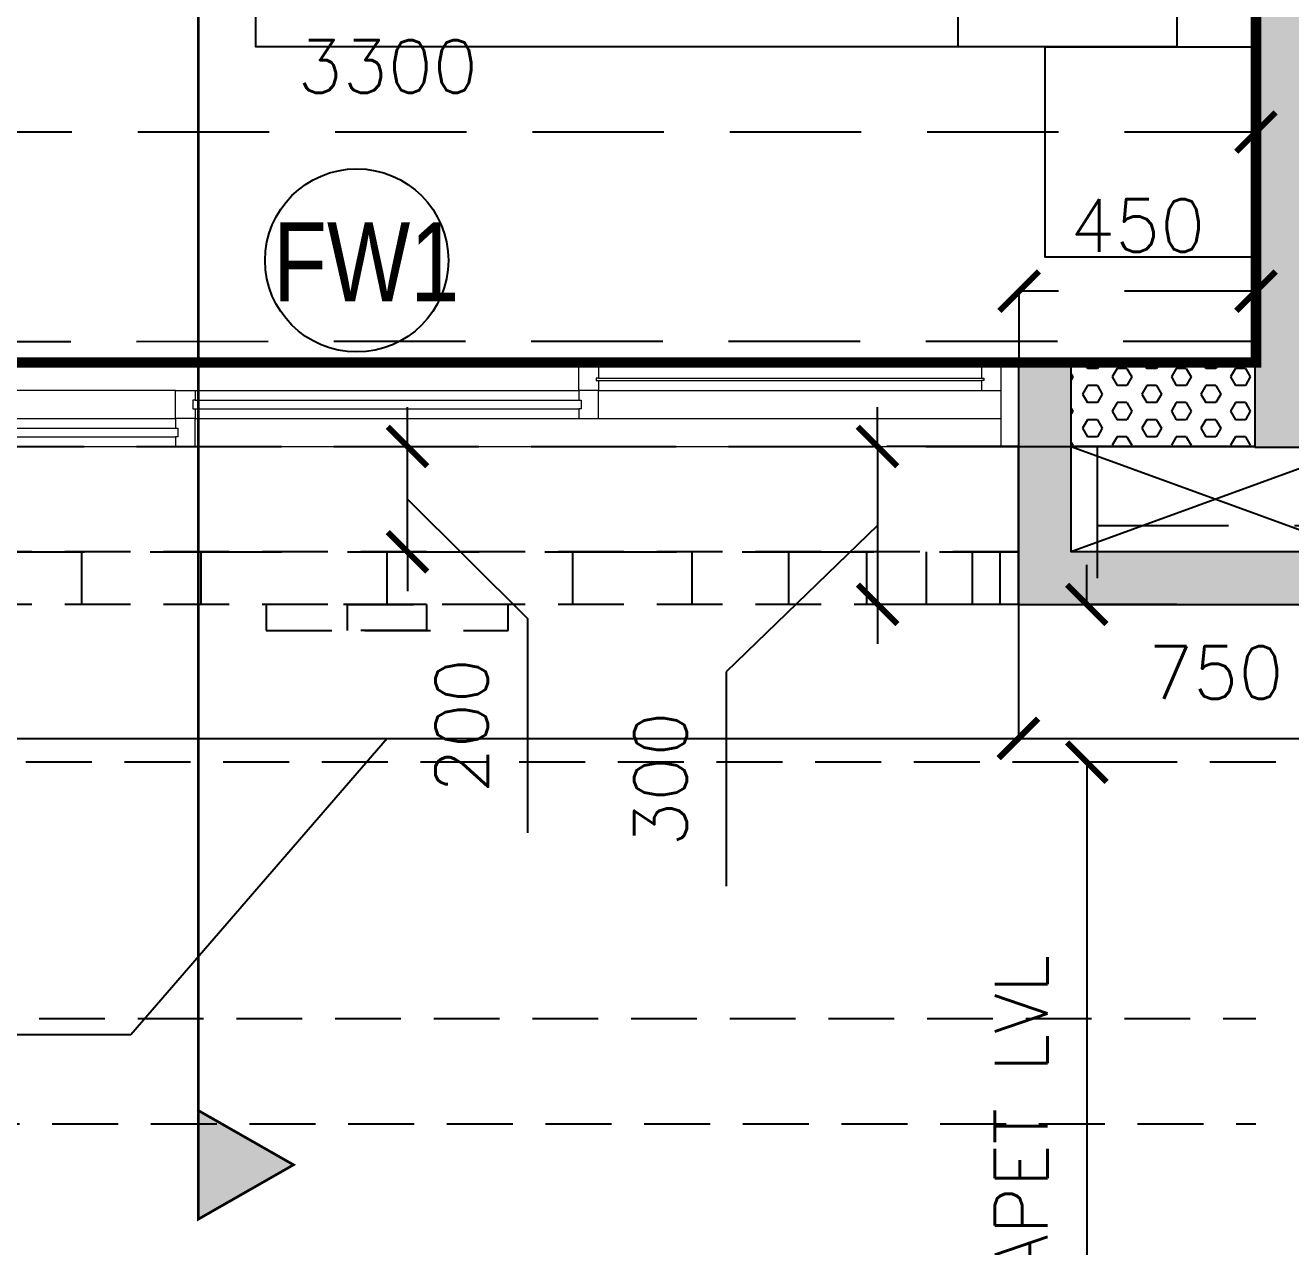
# Model space of a CAD drawing. Header units: millimetres. Extents: x 1135099 to 1230264, y -5736945 to -5695799.
# Drawn here: x 1187594 to 1189999, y -5721204 to -5718883 of the extents above; entities that cross this region are included whole.
import ezdxf
from ezdxf.enums import TextEntityAlignment as Align

# ---------------------------------------------------------------- set-up
doc = ezdxf.new("R2010")
doc.units = ezdxf.units.MM
doc.header["$LTSCALE"] = 1000
doc.header["$MEASUREMENT"] = 0
for name, pattern in [('$0$( Hidden )', [0.375, 0.25, -0.125]), ('$0$AUDIT_D_120904163729-0', [0]), ('$0$HIDDEN', [0.375, 0.25, -0.125]), ('$2$AUDIT_D_120904163729-0', [0]), ('$5$HIDDEN', [0.375, 0.25, -0.125]), ('AUDIT_D_120904163729-0', [0]), ('T8(T9 IS SIMILAR) - 1st FLOOR ELEVATION$0$AUDIT_D_120904163729-0', [0]), ('T8(T9 IS SIMILAR) - 1st FLOOR ELEVATION$0$HIDDEN', [0.375, 0.25, -0.125]), ('T8(T9 IS SIMILAR) - DIMENSION & TEXTING$0$HIDDEN', [0.375, 0.25, -0.125]), ('T8(T9 IS SIMILAR) - TYPICAL FLOOR ELEVATION$1$AUDIT_D_120904163729-0', [0]), ('T8(T9 IS SIMILAR) - TYPICAL FLOOR ELEVATION$1$HIDDEN', [0.375, 0.25, -0.125]), ('T8(T9 IS SIMILAR)$0$$0$HIDDEN', [0.375, 0.25, -0.125]), ('T8_PROFILE SECTIONS$0$HIDDEN', [0.375, 0.25, -0.125]), ('T8_PROFILE SECTIONS$0$PHANTOM2', [1.25, 0.625, -0.125, 0.125, -0.125, 0.125, -0.125])]:
    doc.linetypes.add(name, pattern=pattern)
doc.layers.get('0').update_dxf_attribs({"linetype": 'AUDIT_D_120904163729-0'})
for name, color, linetype in [('$0$a-beam 2', 50, 'Continuous'), ('$0$A-DIM', 1, '$0$AUDIT_D_120904163729-0'), ('$1$A-DIM', 1, '$2$AUDIT_D_120904163729-0'), ('3BHK-A$0$a-furniture', 8, 'Continuous'), ('3BHK-A$0$LEDGE WALL', 5, 'Continuous'), ('T8(T9 IS SIMILAR) - 1st FLOOR ELEVATION$0$A-WALL-FEATURES', 110, 'T8(T9 IS SIMILAR) - 1st FLOOR ELEVATION$0$AUDIT_D_120904163729-0'), ('T8(T9 IS SIMILAR) - DIMENSION & TEXTING$0$A-DIMENSIONS', 2, 'T8(T9 IS SIMILAR) - DIMENSION & TEXTING$0$HIDDEN'), ('T8(T9 IS SIMILAR) - DIMENSION & TEXTING$1$a-window-no', 125, 'Continuous'), ('T8(T9 IS SIMILAR) - TYPICAL FLOOR ELEVATION$1$A-DIM', 1, 'T8(T9 IS SIMILAR) - TYPICAL FLOOR ELEVATION$1$AUDIT_D_120904163729-0'), ('T8(T9 IS SIMILAR) - TYPICAL FLOOR ELEVATION$1$A-WALL HATCH', 252, 'T8(T9 IS SIMILAR) - TYPICAL FLOOR ELEVATION$1$AUDIT_D_120904163729-0'), ('T8(T9 IS SIMILAR) - TYPICAL FLOOR ELEVATION$1$A-WALL-FEATURES', 6, 'T8(T9 IS SIMILAR) - TYPICAL FLOOR ELEVATION$1$AUDIT_D_120904163729-0'), ('T8(T9 IS SIMILAR)$0$S-BEAM', 20, 'T8(T9 IS SIMILAR)$0$$0$HIDDEN'), ('T8_PROFILE SECTIONS$0$A-PROFILE SECTIONS', 81, 'T8_PROFILE SECTIONS$0$PHANTOM2'), ('T8_REFUGE COLUMNS$1$A-RCC COLS', 3, 'Continuous'), ('T8_TYPICAL COLUMNS$0$A-RCC COLS', 3, 'Continuous')]:
    doc.layers.add(name, color=color, linetype=linetype)
for name, color, linetype, lineweight in [('3BHK-A$0$A-WALL- 160', 6, 'Continuous', 30), ('3BHK-A$0$Window', 4, 'Continuous', 20), ('T8(T9 IS SIMILAR)$0$D&W', 8, 'Continuous', 25)]:
    doc.layers.add(name, color=color, linetype=linetype, lineweight=lineweight)
doc.layers.add('A-RERA CARPET AREA', color=30, linetype='Continuous', plot=False)
doc.layers.add('T8_REFUGE COLUMNS$1$COL-HATCH', color=7, linetype='Continuous', lineweight=25, true_color=0xa3a3a3)
doc.styles.add('$4$Romans 1', font='romans.shx', dxfattribs={"height": 100})
doc.styles.add('$6$Romans 1', font='romans.shx', dxfattribs={"height": 100})
doc.styles.add('T8(T9 IS SIMILAR) - DIMENSION & TEXTING$0$Romans 1', font='romans.shx', dxfattribs={"height": 100})
doc.styles.add('T8(T9 IS SIMILAR) - DIMENSION & TEXTING$1$LODHA STANDERD', font='sanss___.ttf')
doc.styles.add('T8(T9 IS SIMILAR) - TYPICAL FLOOR ELEVATION$1$Romans 1', font='romans.shx', dxfattribs={"height": 100})
doc.dimstyles.new('$1$ALPINE S', dxfattribs={"dimscale": 0, "dimtxt": 100, "dimasz": 75, "dimexe": 0, "dimexo": 0, "dimgap": 75, "dimtad": 1, "dimdec": 0, "dimzin": 0, "dimdsep": 46, "dimtxsty": '$4$Romans 1', "dimblk": '$4$_ArchTick', "dimcen": 0.09, "dimclrd": 256, "dimclre": 256, "dimclrt": 7, "dimadec": 0, "dimazin": 0, "dimtfac": 1, "dimtdec": 0, "dimtofl": 0, "dimtmove": 1, "dimatfit": 0, "dimldrblk": '$1$_Open90', "dimfxl": 1, "dimtolj": 1, "dimtzin": 0, "dimarcsym": 0})
doc.dimstyles.new('$2$ALPINE S', dxfattribs={"dimscale": 0, "dimtxt": 100, "dimasz": 75, "dimexe": 0, "dimexo": 0, "dimgap": 75, "dimtad": 1, "dimdec": 0, "dimzin": 0, "dimdsep": 46, "dimtxsty": '$6$Romans 1', "dimblk": '$6$_ArchTick', "dimcen": 0.09, "dimclrd": 256, "dimclre": 256, "dimclrt": 7, "dimadec": 0, "dimazin": 0, "dimtfac": 1, "dimtdec": 0, "dimtofl": 0, "dimtmove": 1, "dimatfit": 0, "dimldrblk": '$2$_Open90', "dimfxl": 1, "dimtolj": 1, "dimtzin": 0, "dimarcsym": 0})
doc.dimstyles.new('T8(T9 IS SIMILAR) - DIMENSION & TEXTING$0$ALPINE S', dxfattribs={"dimscale": 0, "dimtxt": 100, "dimasz": 75, "dimexe": 0, "dimexo": 0, "dimgap": 75, "dimtad": 1, "dimdec": 0, "dimzin": 0, "dimdsep": 46, "dimtxsty": 'T8(T9 IS SIMILAR) - DIMENSION & TEXTING$0$Romans 1', "dimblk": 'T8(T9 IS SIMILAR) - DIMENSION & TEXTING$0$_ArchTick', "dimcen": 0.09, "dimclrd": 256, "dimclre": 256, "dimclrt": 7, "dimadec": 0, "dimazin": 0, "dimtfac": 1, "dimtdec": 0, "dimtofl": 0, "dimtmove": 1, "dimatfit": 0, "dimldrblk": 'T8(T9 IS SIMILAR) - DIMENSION & TEXTING$0$_Open90', "dimfxl": 1, "dimtolj": 1, "dimtzin": 0, "dimarcsym": 0})
doc.dimstyles.new('T8(T9 IS SIMILAR) - TYPICAL FLOOR ELEVATION$1$ALPINE S', dxfattribs={"dimscale": 0, "dimtxt": 100, "dimasz": 75, "dimexe": 0, "dimexo": 0, "dimgap": 75, "dimtad": 1, "dimdec": 0, "dimzin": 0, "dimdsep": 46, "dimtxsty": 'T8(T9 IS SIMILAR) - TYPICAL FLOOR ELEVATION$1$Romans 1', "dimblk": 'T8(T9 IS SIMILAR) - TYPICAL FLOOR ELEVATION$1$_ArchTick', "dimcen": 0.09, "dimclrd": 256, "dimclre": 256, "dimclrt": 7, "dimadec": 0, "dimazin": 0, "dimtfac": 1, "dimtdec": 0, "dimtofl": 0, "dimtmove": 1, "dimatfit": 0, "dimldrblk": 'T8(T9 IS SIMILAR) - TYPICAL FLOOR ELEVATION$1$_Open90', "dimfxl": 1, "dimtolj": 1, "dimtzin": 0, "dimarcsym": 0})

# ---------------------------------------------------------------- blocks, each defined once
blk = doc.blocks.new('$0$A$C76D3746F')
at = {"layer": '$0$a-beam 2', "color": 8, "linetype": '$0$( Hidden )', "ltscale": 0.5}
for p, q in [((-350.1, -10184.9, 0), (-5100, -10184.9)), ((0, -10384.9, 0), (-5100, -10384.9))]:
    blk.add_line(p, q, dxfattribs=at)
blk = doc.blocks.new('T8(T9 IS SIMILAR) - DIMENSION & TEXTING$1$WINDOW TAG')
at = {"layer": 'T8(T9 IS SIMILAR) - DIMENSION & TEXTING$1$a-window-no'}
blk.add_circle((0, 0), 174.1, dxfattribs=at)
at = {"layer": 'T8(T9 IS SIMILAR) - DIMENSION & TEXTING$1$a-window-no', "style": 'T8(T9 IS SIMILAR) - DIMENSION & TEXTING$1$LODHA STANDERD'}
blk.add_attdef('WINDOW', text='', height=150, dxfattribs=at).set_placement((11.3, 2.8), align=Align.MIDDLE_CENTER)
blk = doc.blocks.new('T8(T9 IS SIMILAR) - DIMENSION & TEXTING$0$_ArchTick')
at = {"color": 0, "linetype": 'ByBlock', "const_width": 0.15}
blk.add_lwpolyline([(-0.5, -0.5), (0.5, 0.5)], dxfattribs=at)
blk = doc.blocks.new('*D382')
at = {"layer": 'T8(T9 IS SIMILAR) - DIMENSION & TEXTING$0$A-DIMENSIONS', "linetype": 'T8(T9 IS SIMILAR) - DIMENSION & TEXTING$0$HIDDEN', "lineweight": -2, "transparency": 16777216}
for p, q in [((1186632.7, -5719227.5), (1186632.7, -5719085.7)), ((1189932.7, -5719227.5), (1189932.7, -5719085.7))]:
    blk.add_line(p, q, dxfattribs=at)
at = {"layer": 'T8(T9 IS SIMILAR) - DIMENSION & TEXTING$0$A-DIMENSIONS', "lineweight": -2, "transparency": 16777216}
blk.add_line((1189932.7, -5719085.7), (1186632.7, -5719085.7), dxfattribs=at)
at = {"layer": 'T8(T9 IS SIMILAR) - DIMENSION & TEXTING$0$A-DIMENSIONS', "linetype": 'ByBlock', "lineweight": -2, "transparency": 16777216, "xscale": 75, "yscale": 75, "zscale": 75, "rotation": 180}
blk.add_blockref('T8(T9 IS SIMILAR) - DIMENSION & TEXTING$0$_ArchTick', (1186632.7, -5719085.7), dxfattribs=at)
at = {"layer": 'T8(T9 IS SIMILAR) - DIMENSION & TEXTING$0$A-DIMENSIONS', "linetype": 'ByBlock', "lineweight": -2, "transparency": 16777216, "xscale": 75, "yscale": 75, "zscale": 75}
blk.add_blockref('T8(T9 IS SIMILAR) - DIMENSION & TEXTING$0$_ArchTick', (1189932.7, -5719085.7), dxfattribs=at)
at = {"layer": 'T8(T9 IS SIMILAR) - DIMENSION & TEXTING$0$A-DIMENSIONS', "color": 7, "linetype": 'ByBlock', "transparency": 16777216, "insert": (1188282.7, -5718960.7), "char_height": 100, "attachment_point": 5, "style": 'T8(T9 IS SIMILAR) - DIMENSION & TEXTING$0$Romans 1'}
blk.add_mtext('\\A1;3300', dxfattribs=at)
blk = doc.blocks.new('T8(T9 IS SIMILAR) - DIMENSION & TEXTING$0$_Open90')
at = {"color": 0, "linetype": 'ByBlock', "lineweight": -2}
for p, q in [((-0.5, 0.5), (0, 0)), ((0, 0), (-1, 0)), ((0, 0), (-0.5, -0.5))]:
    blk.add_line(p, q, dxfattribs=at)
blk = doc.blocks.new('*D386')
at = {"layer": 'T8(T9 IS SIMILAR) - DIMENSION & TEXTING$0$A-DIMENSIONS', "linetype": 'T8(T9 IS SIMILAR) - DIMENSION & TEXTING$0$HIDDEN', "lineweight": -2, "transparency": 16777216}
for p, q in [((1189482.7, -5719523.5), (1189482.7, -5719388)), ((1189932.7, -5719523.5), (1189932.7, -5719388))]:
    blk.add_line(p, q, dxfattribs=at)
at = {"layer": 'T8(T9 IS SIMILAR) - DIMENSION & TEXTING$0$A-DIMENSIONS', "lineweight": -2, "transparency": 16777216}
blk.add_line((1189932.7, -5719388), (1189482.7, -5719388), dxfattribs=at)
at = {"layer": 'T8(T9 IS SIMILAR) - DIMENSION & TEXTING$0$A-DIMENSIONS', "linetype": 'ByBlock', "lineweight": -2, "transparency": 16777216, "xscale": 75, "yscale": 75, "zscale": 75, "rotation": 180}
blk.add_blockref('T8(T9 IS SIMILAR) - DIMENSION & TEXTING$0$_ArchTick', (1189482.7, -5719388), dxfattribs=at)
at = {"layer": 'T8(T9 IS SIMILAR) - DIMENSION & TEXTING$0$A-DIMENSIONS', "linetype": 'ByBlock', "lineweight": -2, "transparency": 16777216, "xscale": 75, "yscale": 75, "zscale": 75}
blk.add_blockref('T8(T9 IS SIMILAR) - DIMENSION & TEXTING$0$_ArchTick', (1189932.7, -5719388), dxfattribs=at)
at = {"layer": 'T8(T9 IS SIMILAR) - DIMENSION & TEXTING$0$A-DIMENSIONS', "color": 7, "linetype": 'ByBlock', "transparency": 16777216, "insert": (1189707.7, -5719263), "char_height": 100, "attachment_point": 5, "style": 'T8(T9 IS SIMILAR) - DIMENSION & TEXTING$0$Romans 1'}
blk.add_mtext('\\A1;450', dxfattribs=at)
blk = doc.blocks.new('T8(T9 IS SIMILAR) - 1st FLOOR ELEVATION')
at = {"layer": 'T8(T9 IS SIMILAR) - 1st FLOOR ELEVATION$0$A-WALL-FEATURES', "color": 4, "linetype": 'T8(T9 IS SIMILAR) - 1st FLOOR ELEVATION$0$HIDDEN', "ltscale": 0.5}
for p, q in [((1189481.4, -5719883.3, -0.6), (1187081.4, -5719883.3, -0.6)), ((1187701.3, -5719983.3, -0.6), (1187701.3, -5719883.3, -0.6)), ((1187928.2, -5719983.3, -0.6), (1187928.2, -5719883.3, -0.6)), ((1188281.4, -5719983.3, -0.6), (1188281.4, -5719883.3, -0.6)), ((1188634.5, -5719983.3, -0.6), (1188634.5, -5719883.3, -0.6)), ((1188861.5, -5719983.3, -0.6), (1188861.5, -5719883.3, -0.6)), ((1189044.8, -5719983.3, -0.6), (1189044.8, -5719883.3, -0.6)), ((1189193.2, -5719983.3, -0.6), (1189193.2, -5719883.3, -0.6)), ((1189306.7, -5719983.3, -0.6), (1189306.7, -5719883.3, -0.6)), ((1189394, -5719983.3, -0.6), (1189394, -5719883.3, -0.6)), ((1189446.4, -5719983.3, -0.6), (1189446.4, -5719883.3, -0.6)), ((1189481.4, -5719983.3, -0.6), (1189481.4, -5719883.3, -0.6)), ((1189481.4, -5719983.3, -0.6), (1187081.4, -5719983.3, -0.6))]:
    blk.add_line(p, q, dxfattribs=at)
at = {"layer": 'T8(T9 IS SIMILAR) - 1st FLOOR ELEVATION$0$A-WALL-FEATURES', "color": 4, "linetype": 'T8(T9 IS SIMILAR) - 1st FLOOR ELEVATION$0$HIDDEN', "ltscale": 0.5, "elevation": 0}
blk.add_lwpolyline([(1190532.7, -5717733.5), (1190532.7, -5720283.5), (1186032.7, -5720283.5), (1186032.7, -5719683.5)], dxfattribs=at)
at = {"layer": 'T8(T9 IS SIMILAR) - 1st FLOOR ELEVATION$0$A-WALL-FEATURES', "color": 4, "linetype": 'T8(T9 IS SIMILAR) - 1st FLOOR ELEVATION$0$HIDDEN', "ltscale": 0.5, "elevation": -0.6}
for points in [[(1188511.4, -5719983.3), (1188051.4, -5719983.3), (1188051.4, -5720033.3), (1188511.4, -5720033.3)], [(1188356.4, -5720033.3), (1188206.4, -5720033.3), (1188206.4, -5719983.3), (1188356.4, -5719983.3)]]:
    blk.add_lwpolyline(points, close=True, dxfattribs=at)
blk = doc.blocks.new('T8_REFUGE COLUMNS')
at = {"layer": 'T8_REFUGE COLUMNS$1$COL-HATCH', "linetype": 'ByBlock'}
h = blk.add_hatch(color=256, dxfattribs=at)
h.dxf.hatch_style = 1
h.paths.add_polyline_path([(1189932.1, -5719684.9), (1190232.1, -5719684.9), (1190232.1, -5715449.9), (1189932.1, -5715449.9)])
at = {"layer": 'T8_REFUGE COLUMNS$1$A-RCC COLS', "linetype": 'ByBlock'}
blk.add_lwpolyline([(1189932.1, -5719684.9), (1190232.1, -5719684.9), (1190232.1, -5715449.9), (1189932.1, -5715449.9)], close=True, dxfattribs=at)
blk = doc.blocks.new('T8_TYPICAL COLUMNS')
at = {"layer": 'T8_TYPICAL COLUMNS$0$A-RCC COLS', "linetype": 'ByBlock'}
blk.add_blockref('T8_REFUGE COLUMNS', (0, 0), dxfattribs=at)
blk = doc.blocks.new('3BHK-A$0$2400')
at = {"layer": '3BHK-A$0$Window', "color": 1, "lineweight": 13}
for p, q in [((1151176.5, -5692111.9), (1148842.5, -5692111.9)), ((1149607.5, -5692111.9), (1148880, -5692111.9)), ((1149607.5, -5692165.3), (1148880, -5692165.3)), ((1150373.7, -5692165.3), (1149645, -5692165.3)), ((1150411.2, -5692165.3), (1151176.5, -5692165.3)), ((1149607.5, -5692218.6), (1148842.5, -5692218.6)), ((1150373.7, -5692218.6), (1149645, -5692218.6)), ((1151139, -5692218.6), (1150411.2, -5692218.6)), ((1150373.7, -5692271.9), (1148842.5, -5692271.9)), ((1151139, -5692271.9), (1150411.2, -5692271.9))]:
    blk.add_line(p, q, dxfattribs=at)
at = {"layer": '3BHK-A$0$Window', "color": 5, "lineweight": 13}
for p, q in [((1149607.5, -5692142.2), (1148880, -5692142.2)), ((1149607.5, -5692146.7), (1148880, -5692146.7)), ((1150373.7, -5692183.8), (1149645, -5692183.8)), ((1150373.7, -5692200), (1149645, -5692200)), ((1151139, -5692237.2), (1150411.2, -5692237.2)), ((1151139, -5692253.3), (1150411.2, -5692253.3))]:
    blk.add_line(p, q, dxfattribs=at)
at = {"layer": '3BHK-A$0$Window', "color": 4, "lineweight": 13}
for points in [[(1148842.5, -5692111.9), (1148809.5, -5692111.9), (1148809.5, -5692271.9), (1148842.5, -5692271.9)], [(1148880, -5692146.7), (1148880, -5692165.3), (1148842.5, -5692165.3), (1148842.5, -5692111.9), (1148880, -5692111.9), (1148880, -5692142.2), (1148875.5, -5692142.2), (1148875.5, -5692146.7)], [(1149607.5, -5692146.7), (1149607.5, -5692165.3), (1149645, -5692165.3), (1149645, -5692111.9), (1149607.5, -5692111.9), (1149607.5, -5692142.2), (1149612, -5692142.2), (1149612, -5692146.7)], [(1151209.5, -5692111.9), (1151176.5, -5692111.9), (1151176.5, -5692271.9), (1151209.5, -5692271.9)], [(1149645, -5692200), (1149645, -5692218.6), (1149607.5, -5692218.6), (1149607.5, -5692165.3), (1149645, -5692165.3), (1149645, -5692183.8), (1149640.5, -5692183.8), (1149640.5, -5692200)], [(1150373.7, -5692200), (1150373.7, -5692218.6), (1150411.2, -5692218.6), (1150411.2, -5692165.3), (1150373.7, -5692165.3), (1150373.7, -5692183.8), (1150378.2, -5692183.8), (1150378.2, -5692200)], [(1150411.2, -5692253.3), (1150411.2, -5692271.9), (1150373.7, -5692271.9), (1150373.7, -5692218.6), (1150411.2, -5692218.6), (1150411.2, -5692237.2), (1150406.7, -5692237.2), (1150406.7, -5692253.3)], [(1151139, -5692253.3), (1151139, -5692271.9), (1151176.5, -5692271.9), (1151176.5, -5692218.6), (1151139, -5692218.6), (1151139, -5692237.2), (1151143.5, -5692237.2), (1151143.5, -5692253.3)]]:
    blk.add_lwpolyline(points, close=True, dxfattribs=at)
blk = doc.blocks.new('3BHK-A$0$A$C14560F67')
at = {"layer": '3BHK-A$0$a-furniture'}
blk.add_line((0.5652, -0.3989, 0), (0.5652, -1.831, 0), dxfattribs=at)
blk.add_line((0.5652, -0.3989, 0), (0.5652, -1.831, 0), dxfattribs=at)
at = {"layer": '3BHK-A$0$a-furniture', "extrusion": (-5.35108e-08, -9.26804e-08, 1)}
for points in [[(0.4, -0.3989), (0, -0.3989), (0, 0.0011), (0.4, 0.0011)], [(0.4, -0.3989), (0, -0.3989), (0, 0.0011), (0.4, 0.0011)], [(0.15, -0.3989), (0, -0.3989), (0, -2.1989), (0.15, -2.1989)], [(1.9, -2.1989), (0.15, -2.1989), (0.15, -0.3989), (1.9, -0.3989)], [(1.9, -2.1989), (0.15, -2.1989), (0.15, -0.3989), (1.9, -0.3989)]]:
    blk.add_lwpolyline(points, close=True, dxfattribs=at)
blk = doc.blocks.new('3BHK-A')
at = {"layer": '3BHK-A$0$LEDGE WALL'}
h = blk.add_hatch(dxfattribs=at)
h.set_pattern_fill('HEX', color=8, scale=150, angle=180)
h.paths.add_polyline_path([(1189582.8, -5719684.7), (1189932.7, -5719684.7), (1189932.7, -5719524.7), (1189582.8, -5719524.7)])
at = {"layer": '3BHK-A$0$A-WALL- 160', "linetype": 'ByBlock'}
for p, q in [((1189582.8, -5719523.5, -0.5), (1189932.7, -5719523.5, 0)), ((1189582.8, -5719683.5, -0.5), (1189932.7, -5719683.5, 0))]:
    blk.add_line(p, q, dxfattribs=at)
at = {"layer": '3BHK-A$0$a-furniture', "color": 1, "linetype": 'Continuous', "extrusion": (0, 0, -1), "xscale": -1000, "yscale": 1000, "zscale": -1000, "rotation": 180.0014935398141}
blk.add_blockref('3BHK-A$0$A$C14560F67', (-1189933.6, -5719322.5, -0.7), dxfattribs=at)
at = {"layer": '3BHK-A$0$A-WALL- 160', "linetype": 'ByBlock', "xscale": -1}
blk.add_blockref('3BHK-A$0$2400', (2338292.2, -27411.6, 0), dxfattribs=at)
blk = doc.blocks.new('T8(T9 IS SIMILAR) - TYPICAL FLOOR ELEVATION$1$_ArchTick')
at = {"color": 0, "linetype": 'ByBlock', "const_width": 0.15}
blk.add_lwpolyline([(-0.5, -0.5), (0.5, 0.5)], dxfattribs=at)
blk = doc.blocks.new('*D758')
at = {"layer": 'T8(T9 IS SIMILAR) - TYPICAL FLOOR ELEVATION$1$A-DIM', "lineweight": -2, "transparency": 16777216}
for p, q in [((1188321.7, -5719683.5), (1188321.7, -5719608.5)), ((1188321.7, -5719883.5), (1188321.7, -5719683.5)), ((1188321.7, -5719783.5), (1188549.6, -5720010.5)), ((1188321.7, -5719883.5), (1188321.7, -5719958.5)), ((1188549.6, -5720010.5), (1188549.6, -5720417.6))]:
    blk.add_line(p, q, dxfattribs=at)
at = {"layer": 'T8(T9 IS SIMILAR) - TYPICAL FLOOR ELEVATION$1$A-DIM', "linetype": 'T8(T9 IS SIMILAR) - TYPICAL FLOOR ELEVATION$1$HIDDEN', "lineweight": -2, "transparency": 16777216}
for p, q in [((1188282.7, -5719683.5), (1188321.7, -5719683.5)), ((1188282.7, -5719883.5), (1188321.7, -5719883.5))]:
    blk.add_line(p, q, dxfattribs=at)
at = {"layer": 'T8(T9 IS SIMILAR) - TYPICAL FLOOR ELEVATION$1$A-DIM', "linetype": 'ByBlock', "lineweight": -2, "transparency": 16777216, "xscale": 75, "yscale": 75, "zscale": 75}
for p, rotation in [((1188321.7, -5719683.5), 270), ((1188321.7, -5719883.5), 90)]:
    blk.add_blockref('T8(T9 IS SIMILAR) - TYPICAL FLOOR ELEVATION$1$_ArchTick', p, dxfattribs=dict(at, rotation=rotation))
at = {"layer": 'T8(T9 IS SIMILAR) - TYPICAL FLOOR ELEVATION$1$A-DIM', "color": 7, "linetype": 'ByBlock', "transparency": 16777216, "insert": (1188424.6, -5720214.1), "char_height": 100, "attachment_point": 5, "rotation": 90, "style": 'T8(T9 IS SIMILAR) - TYPICAL FLOOR ELEVATION$1$Romans 1'}
blk.add_mtext('\\A1;200', dxfattribs=at)
blk = doc.blocks.new('T8(T9 IS SIMILAR) - TYPICAL FLOOR ELEVATION$1$_Open90')
at = {"color": 0, "linetype": 'ByBlock', "lineweight": -2}
for p, q in [((-0.5, 0.5), (0, 0)), ((0, 0), (-1, 0)), ((0, 0), (-0.5, -0.5))]:
    blk.add_line(p, q, dxfattribs=at)
blk = doc.blocks.new('*D759')
at = {"layer": 'T8(T9 IS SIMILAR) - TYPICAL FLOOR ELEVATION$1$A-DIM', "linetype": 'T8(T9 IS SIMILAR) - TYPICAL FLOOR ELEVATION$1$HIDDEN', "lineweight": -2, "transparency": 16777216}
for p, q in [((1189482.7, -5719983.5), (1189482.7, -5720238.2)), ((1190232.7, -5719983.5), (1190232.7, -5720238.2))]:
    blk.add_line(p, q, dxfattribs=at)
at = {"layer": 'T8(T9 IS SIMILAR) - TYPICAL FLOOR ELEVATION$1$A-DIM', "lineweight": -2, "transparency": 16777216}
blk.add_line((1189482.7, -5720238.2), (1190232.7, -5720238.2), dxfattribs=at)
at = {"layer": 'T8(T9 IS SIMILAR) - TYPICAL FLOOR ELEVATION$1$A-DIM', "linetype": 'ByBlock', "lineweight": -2, "transparency": 16777216, "xscale": 75, "yscale": 75, "zscale": 75, "rotation": 180}
blk.add_blockref('T8(T9 IS SIMILAR) - TYPICAL FLOOR ELEVATION$1$_ArchTick', (1189482.7, -5720238.2), dxfattribs=at)
at = {"layer": 'T8(T9 IS SIMILAR) - TYPICAL FLOOR ELEVATION$1$A-DIM', "linetype": 'ByBlock', "lineweight": -2, "transparency": 16777216, "xscale": 75, "yscale": 75, "zscale": 75}
blk.add_blockref('T8(T9 IS SIMILAR) - TYPICAL FLOOR ELEVATION$1$_ArchTick', (1190232.7, -5720238.2), dxfattribs=at)
at = {"layer": 'T8(T9 IS SIMILAR) - TYPICAL FLOOR ELEVATION$1$A-DIM', "color": 7, "linetype": 'ByBlock', "transparency": 16777216, "insert": (1189857.7, -5720113.2), "char_height": 100, "attachment_point": 5, "style": 'T8(T9 IS SIMILAR) - TYPICAL FLOOR ELEVATION$1$Romans 1'}
blk.add_mtext('\\A1;750', dxfattribs=at)
blk = doc.blocks.new('*D760')
at = {"layer": 'T8(T9 IS SIMILAR) - TYPICAL FLOOR ELEVATION$1$A-DIM', "lineweight": -2, "transparency": 16777216}
for p, q in [((1189215, -5719683.5), (1189215, -5719608.5)), ((1189215, -5719683.5), (1189215, -5719983.5)), ((1189215, -5719833.5), (1188927.5, -5720112.1)), ((1189215, -5719983.5), (1189215, -5720058.5)), ((1188927.5, -5720112.1), (1188927.5, -5720519.3))]:
    blk.add_line(p, q, dxfattribs=at)
at = {"layer": 'T8(T9 IS SIMILAR) - TYPICAL FLOOR ELEVATION$1$A-DIM', "linetype": 'T8(T9 IS SIMILAR) - TYPICAL FLOOR ELEVATION$1$HIDDEN', "lineweight": -2, "transparency": 16777216}
for p, q in [((1189482.7, -5719683.5), (1189215, -5719683.5)), ((1189482.7, -5719983.5), (1189215, -5719983.5))]:
    blk.add_line(p, q, dxfattribs=at)
at = {"layer": 'T8(T9 IS SIMILAR) - TYPICAL FLOOR ELEVATION$1$A-DIM', "linetype": 'ByBlock', "lineweight": -2, "transparency": 16777216, "xscale": 75, "yscale": 75, "zscale": 75}
for p, rotation in [((1189215, -5719683.5), 270), ((1189215, -5719983.5), 90)]:
    blk.add_blockref('T8(T9 IS SIMILAR) - TYPICAL FLOOR ELEVATION$1$_ArchTick', p, dxfattribs=dict(at, rotation=rotation))
at = {"layer": 'T8(T9 IS SIMILAR) - TYPICAL FLOOR ELEVATION$1$A-DIM', "color": 7, "linetype": 'ByBlock', "transparency": 16777216, "insert": (1188802.5, -5720315.7), "char_height": 100, "attachment_point": 5, "rotation": 90, "style": 'T8(T9 IS SIMILAR) - TYPICAL FLOOR ELEVATION$1$Romans 1'}
blk.add_mtext('\\A1;300', dxfattribs=at)
blk = doc.blocks.new('T8_PROFILE SECTIONS$0$MH')
at = {"layer": 'T8_PROFILE SECTIONS$0$A-PROFILE SECTIONS', "linetype": 'T8_PROFILE SECTIONS$0$HIDDEN', "ltscale": 2}
h = blk.add_hatch(color=256, dxfattribs=at)
h.dxf.hatch_style = 1
h.paths.add_polyline_path([(1140339.1, -5697424.8), (1140519.9, -5697528.1), (1140339.1, -5697631.3)])
at = {"layer": 'T8_PROFILE SECTIONS$0$A-PROFILE SECTIONS', "linetype": 'T8_PROFILE SECTIONS$0$HIDDEN', "ltscale": 2, "const_width": 5}
blk.add_lwpolyline([(1140339.1, -5697424.8), (1140339.1, -5697424.8), (1140519.9, -5697528.1), (1140339.1, -5697631.3)], close=True, dxfattribs=at)
blk.add_lwpolyline([(1140339.1, -5697424.8), (1140339.1, -5700565.7)], dxfattribs=at)
blk = doc.blocks.new('PROFILE SECTION LINE T9')
at = {"layer": 'T8_PROFILE SECTIONS$0$A-PROFILE SECTIONS', "linetype": 'ByBlock', "xscale": -1, "rotation": 180}
blk.add_blockref('T8_PROFILE SECTIONS$0$MH', (-1138133, -5706961.2, 0), dxfattribs=at)
blk = doc.blocks.new('$6$_ArchTick')
at = {"color": 0, "linetype": 'ByBlock', "const_width": 0.15}
blk.add_lwpolyline([(-0.5, -0.5), (0.5, 0.5)], dxfattribs=at)
blk = doc.blocks.new('*D119')
at = {"layer": '$1$A-DIM', "lineweight": -2, "transparency": 16777216}
for p, q in [((4780.5, -1183.7), (4780.5, -1108.7)), ((4780.5, -1483.7), (4780.5, -3926.5))]:
    blk.add_line(p, q, dxfattribs=at)
at = {"layer": '$1$A-DIM', "linetype": '$5$HIDDEN', "lineweight": -2, "transparency": 16777216}
for p, q in [((4951.8, -1183.7), (4780.5, -1183.7)), ((4951.8, -1483.7), (4780.5, -1483.7))]:
    blk.add_line(p, q, dxfattribs=at)
at = {"layer": '$1$A-DIM', "linetype": 'ByBlock', "lineweight": -2, "transparency": 16777216, "xscale": 75, "yscale": 75, "zscale": 75}
for p, rotation in [((4780.5, -1183.7), 270), ((4780.5, -1483.7), 90)]:
    blk.add_blockref('$6$_ArchTick', p, dxfattribs=dict(at, rotation=rotation))
at = {"layer": '$1$A-DIM', "color": 7, "linetype": 'ByBlock', "transparency": 16777216, "insert": (4655.5, -2780.1), "char_height": 100, "attachment_point": 5, "rotation": 90, "style": '$6$Romans 1'}
blk.add_mtext('\\A1;300 PROJ. AT PARAPET LVL', dxfattribs=at)
blk = doc.blocks.new('$2$_Open90')
at = {"color": 0, "linetype": 'ByBlock', "lineweight": -2}
for p, q in [((-0.5, 0.5), (0, 0)), ((0, 0), (-1, 0)), ((0, 0), (-0.5, -0.5))]:
    blk.add_line(p, q, dxfattribs=at)
blk = doc.blocks.new('$4$_ArchTick')
at = {"color": 0, "linetype": 'ByBlock', "const_width": 0.15}
blk.add_lwpolyline([(-0.5, -0.5), (0.5, 0.5)], dxfattribs=at)
blk = doc.blocks.new('*D128')
at = {"layer": '$0$A-DIM', "linetype": '$0$HIDDEN', "lineweight": -2, "transparency": 16777216}
for p, q in [((2250.7, -1183.7), (2250.7, -1438.3)), ((4650.7, -1183.7), (4650.7, -1438.3))]:
    blk.add_line(p, q, dxfattribs=at)
at = {"layer": '$0$A-DIM', "lineweight": -2, "transparency": 16777216}
for p, q in [((2250.7, -1438.3), (4650.7, -1438.3)), ((3450.7, -1438.3), (2963.8, -2001.7)), ((2963.8, -2001.7), (418.5, -2001.7))]:
    blk.add_line(p, q, dxfattribs=at)
at = {"layer": '$0$A-DIM', "linetype": 'ByBlock', "lineweight": -2, "transparency": 16777216, "xscale": 75, "yscale": 75, "zscale": 75, "rotation": 180}
blk.add_blockref('$4$_ArchTick', (2250.7, -1438.3), dxfattribs=at)
at = {"layer": '$0$A-DIM', "linetype": 'ByBlock', "lineweight": -2, "transparency": 16777216, "xscale": 75, "yscale": 75, "zscale": 75}
blk.add_blockref('$4$_ArchTick', (4650.7, -1438.3), dxfattribs=at)
at = {"layer": '$0$A-DIM', "color": 7, "linetype": 'ByBlock', "transparency": 16777216, "insert": (1691.1, -1876.7), "char_height": 100, "attachment_point": 5, "style": '$4$Romans 1'}
blk.add_mtext('\\A1;2400 ARCH PROFILE A1 ABOVE', dxfattribs=at)
blk = doc.blocks.new('$1$_Open90')
at = {"color": 0, "linetype": 'ByBlock', "lineweight": -2}
for p, q in [((-0.5, 0.5), (0, 0)), ((0, 0), (-1, 0)), ((0, 0), (-0.5, -0.5))]:
    blk.add_line(p, q, dxfattribs=at)
blk = doc.blocks.new('T8(T9 IS SIMILAR) - DIMENSION & TEXTING')
at = {"layer": 'T8(T9 IS SIMILAR) - DIMENSION & TEXTING$1$a-window-no'}
ref = blk.add_blockref('T8(T9 IS SIMILAR) - DIMENSION & TEXTING$1$WINDOW TAG', (1188223.8, -5719329.5, 0.5), dxfattribs=dict(at, rotation=180))
ref.add_attrib('WINDOW', 'FW1', dxfattribs={"height": 150, "style": 'T8(T9 IS SIMILAR) - DIMENSION & TEXTING$1$LODHA STANDERD', "width": 0.8}).set_placement((1188241.8, -5719332.3, 0.5), align=Align.MIDDLE_CENTER)
at = {"layer": 'T8(T9 IS SIMILAR) - DIMENSION & TEXTING$0$A-DIMENSIONS', "linetype": 'ByBlock'}
for base, p1, p2, picture, middle in [((1186632.7, -5719085.7, 0.5), (1189932.7, -5719227.5, 0.6), (1186632.7, -5719227.5, 0.5), '*D382', (1188282.7, -5718960.7, 0.5)), ((1189482.7, -5719388, 0.5), (1189932.7, -5719523.5, 0.6), (1189482.7, -5719523.5, 0.5), '*D386', (1189707.7, -5719263, 0.5))]:
    dim = blk.add_linear_dim(base=base, p1=p1, p2=p2, angle=180, dimstyle='T8(T9 IS SIMILAR) - DIMENSION & TEXTING$0$ALPINE S', override={"dimscale": 1, "dimfxl": 5, "dimarcsym": 1}, dxfattribs=at)
    dim.commit()
    dim.dimension.update_dxf_attribs({"geometry": picture, "text_midpoint": middle})
blk = doc.blocks.new('T8(T9 IS SIMILAR) - TYPICAL FLOOR ELEVATION')
at = {"layer": 'T8(T9 IS SIMILAR) - TYPICAL FLOOR ELEVATION$1$A-WALL HATCH', "linetype": 'ByBlock'}
h = blk.add_hatch(dxfattribs=at)
h.set_pattern_fill('ZIGZAG', color=256, scale=250)
h.set_pattern_definition([(0, (0, 0), (31.25, 31.25), [31.25, -31.25]), (90, (31.25, 0), (-31.25, 31.25), [31.25, -31.25])])
h.paths.add_polyline_path([(1186332.7, -5719983.5), (1186332.7, -5719683.5), (1186432.7, -5719683.5), (1186432.7, -5719883.5), (1186982.7, -5719883.5), (1186982.7, -5719523.5), (1187082.7, -5719523.5), (1187082.7, -5719983.5)])
h.paths.add_polyline_path([(1190232.7, -5719983.5), (1190232.7, -5719683.5), (1190132.7, -5719683.5), (1190132.7, -5719883.5), (1189582.7, -5719883.5), (1189582.7, -5719523.5), (1189482.7, -5719523.5), (1189482.7, -5719983.5)])
h.paths.add_polyline_path([(1190857.7, -5717933.5), (1190857.7, -5717733.5), (1190757.7, -5717733.5), (1190757.7, -5717933.5)])
h.paths.add_polyline_path([(1193357.7, -5717733.5), (1193357.7, -5717933.5), (1193257.7, -5717933.5), (1193257.7, -5717733.5)])
h.paths.add_polyline_path([(1196632.8, -5709938.8), (1196632.8, -5709738.8), (1196532.8, -5709738.8), (1196532.8, -5709938.8)])
h.paths.add_polyline_path([(1194132, -5709738.8), (1194132, -5709938.8), (1194032, -5709938.8), (1194032, -5709738.8)])
h.paths.add_polyline_path([(1195742.7, -5701889.7), (1196212.8, -5701889.7), (1196212.8, -5702349.7), (1196112.8, -5702349.7), (1196112.8, -5701989.7), (1195742.7, -5701989.7)])
h.paths.add_polyline_path([(1198312.8, -5702349.7), (1198312.8, -5701889.7), (1199132.6, -5701889.7), (1199132.6, -5701989.7), (1198412.8, -5701989.7), (1198412.8, -5702349.7)])
h.paths.add_polyline_path([(1199662.5, -5701090.3), (1199662.5, -5700890.3), (1199762.5, -5700890.3), (1199762.5, -5701090.3)])
h.paths.add_polyline_path([(1201862.6, -5700890.3), (1201862.6, -5701090.3), (1201962.6, -5701090.3), (1201962.6, -5700890.3)])
h.paths.add_polyline_path([(1210681.9, -5700890.3), (1210681.9, -5701090.3), (1210581.9, -5701090.3), (1210581.9, -5700890.3)])
h.paths.add_polyline_path([(1212882, -5701090.3), (1212882, -5700890.3), (1212782, -5700890.3), (1212782, -5701090.3)])
h.paths.add_polyline_path([(1214231.8, -5702349.7), (1214231.8, -5701889.7), (1213412.3, -5701889.7), (1213412.3, -5701989.7), (1214131.8, -5701989.7), (1214131.8, -5702349.7)])
h.paths.add_polyline_path([(1216801.9, -5701889.7), (1216331.8, -5701889.7), (1216331.8, -5702349.7), (1216431.8, -5702349.7), (1216431.8, -5701989.7), (1216801.9, -5701989.7)])
h.paths.add_polyline_path([(1215911.7, -5709938.8), (1215911.7, -5709738.8), (1216011.7, -5709738.8), (1216011.7, -5709938.8)])
h.paths.add_polyline_path([(1218412.5, -5709738.8), (1218412.5, -5709938.8), (1218512.5, -5709938.8), (1218512.5, -5709738.8)])
h.paths.add_polyline_path([(1221686.9, -5717933.5), (1221686.9, -5717733.5), (1221786.9, -5717733.5), (1221786.9, -5717933.5)])
h.paths.add_polyline_path([(1219186.9, -5717733.5), (1219186.9, -5717933.5), (1219286.9, -5717933.5), (1219286.9, -5717733.5)])
h.paths.add_polyline_path([(1222311.8, -5719983.5), (1222311.8, -5719683.5), (1222411.8, -5719683.5), (1222411.8, -5719883.5), (1222961.8, -5719883.5), (1222961.8, -5719523.5), (1223061.8, -5719523.5), (1223061.8, -5719983.5)])
h.paths.add_polyline_path([(1226211.8, -5719983.5), (1226211.8, -5719683.5), (1226111.8, -5719683.5), (1226111.8, -5719883.5), (1225561.8, -5719883.5), (1225561.8, -5719523.5), (1225461.8, -5719523.5), (1225461.8, -5719983.5)])
h.paths.add_polyline_path([(1217001.9, -5727584.6), (1216901.9, -5727584.6), (1216901.9, -5727784.6), (1216356.8, -5727784.6), (1216356.8, -5727424.6), (1216256.8, -5727424.6), (1216256.8, -5727884.6), (1217001.9, -5727884.6)])
h.paths.add_polyline_path([(1214156.8, -5727424.6), (1214056.8, -5727424.6), (1214056.8, -5727784.6), (1213412.3, -5727784.6), (1213412.3, -5727884.6), (1214156.8, -5727884.6)])
h.paths.add_polyline_path([(1210681.9, -5728884), (1210681.9, -5728684), (1210581.9, -5728684), (1210581.9, -5728884)])
h.paths.add_polyline_path([(1212882, -5728684), (1212882, -5728884), (1212782, -5728884), (1212782, -5728684)])
h.paths.add_polyline_path([(1201862.6, -5728884), (1201862.6, -5728684), (1201962.6, -5728684), (1201962.6, -5728884)])
h.paths.add_polyline_path([(1199662.5, -5728684), (1199662.5, -5728884), (1199762.5, -5728884), (1199762.5, -5728684)])
h.paths.add_polyline_path([(1198387.7, -5727424.6), (1198487.7, -5727424.6), (1198487.7, -5727784.6), (1199132.3, -5727784.6), (1199132.3, -5727884.6), (1198387.7, -5727884.6)])
h.paths.add_polyline_path([(1195542.6, -5727584.6), (1195642.6, -5727584.6), (1195642.6, -5727784.6), (1196187.7, -5727784.6), (1196187.7, -5727424.6), (1196287.7, -5727424.6), (1196287.7, -5727884.6), (1195542.6, -5727884.6)])
at = {"layer": 'T8(T9 IS SIMILAR) - TYPICAL FLOOR ELEVATION$1$A-WALL-FEATURES', "color": 8, "linetype": 'ByBlock'}
for p, q in [((1189582.7, -5719683.5, 0), (1190132.7, -5719883.5, 0)), ((1190132.7, -5719683.5, 0), (1189582.7, -5719883.5, 0))]:
    blk.add_line(p, q, dxfattribs=at)
at = {"layer": 'T8(T9 IS SIMILAR) - TYPICAL FLOOR ELEVATION$1$A-WALL-FEATURES', "color": 8, "linetype": 'T8(T9 IS SIMILAR) - TYPICAL FLOOR ELEVATION$1$HIDDEN'}
blk.add_line((1187082.7, -5719883.5, 0), (1189482.7, -5719883.5, 0), dxfattribs=at)
at = {"layer": 'T8(T9 IS SIMILAR) - TYPICAL FLOOR ELEVATION$1$A-WALL-FEATURES', "linetype": 'ByBlock', "elevation": 0}
blk.add_lwpolyline([(1190232.7, -5719983.5), (1190232.7, -5719683.5), (1190132.7, -5719683.5), (1190132.7, -5719883.5), (1189582.7, -5719883.5), (1189582.7, -5719523.5), (1189482.7, -5719523.5), (1189482.7, -5719983.5)], close=True, dxfattribs=at)
at = {"layer": 'T8(T9 IS SIMILAR) - TYPICAL FLOOR ELEVATION$1$A-DIM', "linetype": 'ByBlock'}
for base, p1, p2, picture, middle in [((1188321.7, -5719683.5), (1188282.7, -5719883.5, 0), (1188282.7, -5719683.5, 0), '*D758', (1188549.6, -5720085.5)), ((1189215, -5719983.5), (1189482.7, -5719683.5, 0), (1189482.7, -5719983.5), '*D760', (1188927.5, -5720187.1))]:
    dim = blk.add_linear_dim(base=base, p1=p1, p2=p2, angle=90, dimstyle='T8(T9 IS SIMILAR) - TYPICAL FLOOR ELEVATION$1$ALPINE S', override={"dimscale": 1, "dimfxl": 5, "dimarcsym": 1}, dxfattribs=at)
    dim.commit()
    dim.dimension.update_dxf_attribs({"geometry": picture, "text_midpoint": middle, "dimtype": 128})
dim = blk.add_linear_dim(base=(1190232.7, -5720238.2), p1=(1189482.7, -5719983.5, 0), p2=(1190232.7, -5719983.5, 0), dimstyle='T8(T9 IS SIMILAR) - TYPICAL FLOOR ELEVATION$1$ALPINE S', override={"dimscale": 1, "dimfxl": 5, "dimarcsym": 1}, dxfattribs=at)
dim.commit()
dim.dimension.update_dxf_attribs({"geometry": '*D759', "text_midpoint": (1189857.7, -5720113.2)})
blk = doc.blocks.new('T8(T9 IS SIMILAR)')
at = {"layer": 'T8(T9 IS SIMILAR)$0$D&W', "linetype": 'ByBlock'}
blk.add_blockref('3BHK-A', (0, 0), dxfattribs=at)
blk.add_blockref('T8(T9 IS SIMILAR) - TYPICAL FLOOR ELEVATION', (0, 0), dxfattribs=at)
at = {"layer": 'T8(T9 IS SIMILAR)$0$S-BEAM'}
for p, q in [((1185182, -5719483.6, -0.2), (1189932, -5719483.5, -0.2)), ((1184832, -5719683.5, -0.2), (1189932.4, -5719683.4, -0.5)), ((1185182, -5719683.6, -0.2), (1189932, -5719683.5, -0.2)), ((1189482.1, -5719683.6), (1189482.1, -5719983.7)), ((1189632.1, -5719683.6), (1189632.1, -5719983.7)), ((1189632.1, -5719833.7), (1190082, -5719833.7, -0.3)), ((1189482.1, -5719983.7), (1190232, -5719983.7, -0.3))]:
    blk.add_line(p, q, dxfattribs=at)
at = {"layer": 'T8(T9 IS SIMILAR)$0$D&W', "linetype": 'ByBlock'}
blk.add_blockref('T8_TYPICAL COLUMNS', (0, 0), dxfattribs=at)
blk = doc.blocks.new('2ndflproj')
at = {"layer": '$0$A-DIM', "linetype": 'ByBlock'}
dim = blk.add_linear_dim(base=(4650.7, -1438.3), p1=(2250.7, -1183.7), p2=(4650.7, -1183.7), text='<> ARCH PROFILE A1 ABOVE', dimstyle='$1$ALPINE S', override={"dimscale": 1, "dimfxl": 5, "dimarcsym": 1}, dxfattribs=at)
dim.commit()
dim.dimension.update_dxf_attribs({"geometry": '*D128', "text_midpoint": (2888.8, -2001.7), "dimtype": 128})
at = {"layer": '$1$A-DIM', "linetype": 'ByBlock'}
dim = blk.add_linear_dim(base=(4780.5, -1483.7, 0), p1=(4951.8, -1183.7, 0), p2=(4951.8, -1483.7, 0), angle=90, text='<> PROJ. AT PARAPET LVL', dimstyle='$2$ALPINE S', override={"dimscale": 1, "dimtmove": 0, "dimfxl": 5, "dimarcsym": 1}, dxfattribs=at)
dim.commit()
dim.dimension.update_dxf_attribs({"geometry": '*D119', "text_midpoint": (4780.5, -2780.1, 0), "dimtype": 128})

msp = doc.modelspace()

# ---------------------------------------------------------------- linework, layer by layer
at = {"layer": 'A-RERA CARPET AREA', "const_width": 20, "elevation": 0.6}
msp.add_lwpolyline([(1185182.8, -5710698.3), (1185182.8, -5717398.5), (1186632.8, -5717398.6), (1186632.7, -5719523.5), (1189932.7, -5719523.5), (1189932.7, -5717573.5), (1194182.6, -5717573.5), (1194182.6, -5718598.6), (1196682.3, -5718598.9), (1196682.2, -5715374), (1199207.4, -5715374), (1199207.4, -5714273.5)], dxfattribs=at)

# ---------------------------------------------------------------- block references
at = {"layer": '$0$a-beam 2', "linetype": 'ByBlock', "xscale": -1}
msp.add_blockref('$0$A$C76D3746F', (1184832.7, -5710585.7, 0.1), dxfattribs=at)
at = {"linetype": 'ByBlock'}
msp.add_blockref('T8(T9 IS SIMILAR) - 1st FLOOR ELEVATION', (0, 0), dxfattribs=at)

# ---------------------------------------------------------------- next in the draw order: block references
msp.add_blockref('T8(T9 IS SIMILAR)', (-1.4, 0.2, -0.6), dxfattribs=at)

# ---------------------------------------------------------------- next in the draw order: block references
at = {"layer": 'T8_PROFILE SECTIONS$0$A-PROFILE SECTIONS', "linetype": 'ByBlock'}
msp.add_blockref('PROFILE SECTION LINE T9', (1185716.8, -5711615.6, -0.7), dxfattribs=at)

# ---------------------------------------------------------------- next in the draw order: block references
at = {"linetype": 'ByBlock'}
msp.add_blockref('T8(T9 IS SIMILAR) - DIMENSION & TEXTING', (0, 0), dxfattribs=at)

# ---------------------------------------------------------------- next in the draw order: block references
msp.add_blockref('2ndflproj', (1184830.7, -5718799.7, -0.6), dxfattribs=at)

doc.saveas('drawing.dxf')
